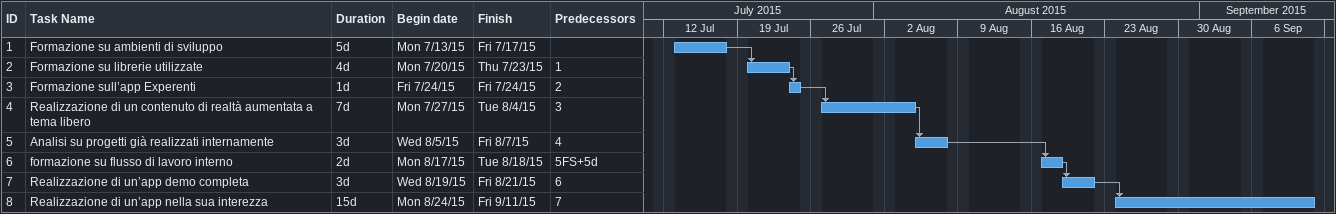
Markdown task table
| ID | Task | Duration | Start | Finish | Predecessors |
|---|---|---|---|---|---|
| 1 | Formazione su ambienti di sviluppo | 5d | 2015-07-13 | 2015-07-17 |  |
| 2 | Formazione su librerie utilizzate | 4d | 2015-07-20 | 2015-07-23 | 1 |
| 3 | Formazione sull’app Experenti | 1d | 2015-07-24 | 2015-07-24 | 2 |
| 4 | Realizzazione di un contenuto di realtà aumentata a tema libero | 7d | 2015-07-27 | 2015-08-04 | 3 |
| 5 | Analisi su progetti già realizzati internamente | 3d | 2015-08-05 | 2015-08-07 | 4 |
| 6 | formazione su flusso di lavoro interno | 2d | 2015-08-17 | 2015-08-18 | 5FS+5d |
| 7 | Realizzazione di un’app demo completa | 3d | 2015-08-19 | 2015-08-21 | 6 |
| 8 | Realizzazione di un’app nella sua interezza | 15d | 2015-08-24 | 2015-09-11 | 7 |
